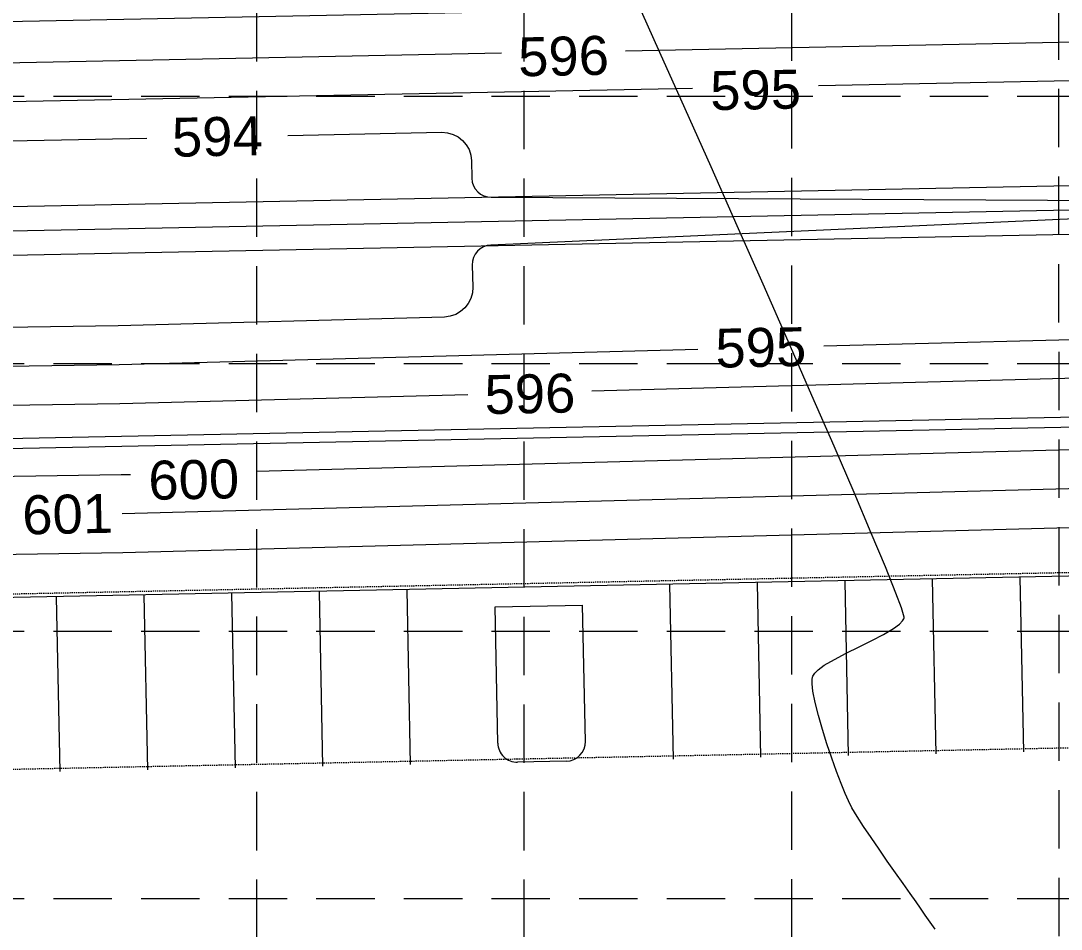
# Model space of a CAD drawing. Extents: x 2140663 to 2528301, y 336313 to 7007653.
# Drawn here: x 2527918.6 to 2528025.5, y 7007346.8 to 7007440.1 of the extents above; entities that cross this region are included whole.
import ezdxf

# ---------------------------------------------------------------- set-up
doc = ezdxf.new("R2010")
doc.units = 0
doc.header["$MEASUREMENT"] = 0
doc.linetypes.add('HIDDEN', pattern=[0.375, 0.25, -0.125])
doc.linetypes.add('xdrc002pt$0$HIDDEN2', pattern=[0.1875, 0.125, -0.0625])
for name, color, linetype in [('1 EXISTING CONTOURS', 43, 'Continuous'), ('GRID', 254, 'HIDDEN'), ('xdrc002ar$0$xdrc002ar$0$C-PKNG-FACE-N', 1, 'Continuous'), ('xdrc002ar$0$xdrc002ar$0$C-PKNG-STRP-N', 6, 'Continuous'), ('xdrc002GR$0$C-DETN-PONDSRF-FLT', 7, 'Continuous'), ('xdrc002GR$0$c-pond-cont-n', 5, 'Continuous'), ('xdrc002pt$0$V-ESMT-ACCS-N', 2, 'xdrc002pt$0$HIDDEN2'), ('xdrc002pt$0$V-ESMT-STRM-N', 2, 'xdrc002pt$0$HIDDEN2')]:
    doc.layers.add(name, color=color, linetype=linetype)
doc.styles.get("Standard").update_dxf_attribs({"font": 'ARIAL.TTF'})

msp = doc.modelspace()

# ---------------------------------------------------------------- linework, layer by layer
at = {"layer": '1 EXISTING CONTOURS', "color": 43, "lineweight": 0, "elevation": 601}
for points in [[(2527984.243647913, 7007436.870908816), (2527981.774792871, 7007442.391957488)], [(2527997.404557007, 7007407.225574975), (2527994.828018382, 7007413.068540986)], [(2528005.951746154, 7007387.507230119), (2528004.177510297, 7007391.673920762)], [(2528008.478945129, 7007381.344243056), (2528007.402010535, 7007384.028192936)], [(2528009.276704604, 7007378.693182326), (2528009.3153917, 7007378.791340603)], [(2528008.213624726, 7007377.710488195), (2528008.830235301, 7007378.167289807)], [(2528008.830235301, 7007378.167289807), (2528009.146513375, 7007378.489543856)], [(2528003.380714335, 7007375.178617603), (2528004.687377245, 7007375.826430136)], [(2528001.123086072, 7007373.928724783), (2528002.161919044, 7007374.541859041)], [(2528002.161919044, 7007374.541859041), (2528003.380714335, 7007375.178617603)], [(2527999.877734496, 7007372.036157991), (2527999.883918982, 7007372.488205113)], [(2527999.953685869, 7007372.823610519), (2528000.000658036, 7007372.924740874)], [(2528000.000658036, 7007372.924740874), (2528000.146404907, 7007373.133959571)], [(2528000.180779134, 7007370.117396601), (2527999.958042024, 7007371.275704639)], [(2528000.513582568, 7007368.78756187), (2528000.180779134, 7007370.117396601)], [(2528000.92872255, 7007367.349732975), (2528000.513582568, 7007368.78756187)], [(2528001.398469306, 7007365.867442449), (2528000.92872255, 7007367.349732975)], [(2528002.390864043, 7007363.023606613), (2528001.895093062, 7007364.404222817)], [(2528002.858052475, 7007361.789126365), (2528002.390864043, 7007363.023606613)], [(2528003.268928583, 7007360.764314601), (2528002.858052475, 7007361.789126365)], [(2528005.1644021, 7007357.382280853), (2528004.499746195, 7007358.419161108)], [(2528008.432379136, 7007352.634241916), (2528007.593273918, 7007353.825597226)], [(2528010.553094257, 7007349.642918454), (2528009.946935333, 7007350.500036474)]]:
    msp.add_lwpolyline(points, dxfattribs=at)
at = {"layer": '1 EXISTING CONTOURS', "color": 43, "lineweight": 0, "extrusion": (0.9131561177291871, 0.4076099908659732, 0), "elevation": 5164745.556555109}
msp.add_lwpolyline([(5368445.861883086, 601.0000000000003), (5368452.213808808, 601.0000000000003)], dxfattribs=at)
at = {"layer": '1 EXISTING CONTOURS', "color": 43, "lineweight": 0, "extrusion": (0.9134860239145841, 0.4068701071751575, 0), "elevation": 5160394.871084183}
msp.add_lwpolyline([(5372621.535243755, 601.0000000000007), (5372628.072965177, 601.0000000000007)], dxfattribs=at)
at = {"layer": '1 EXISTING CONTOURS', "color": 43, "lineweight": 0, "extrusion": (0.9138873310962768, 0.4059679126011366, 0), "elevation": 5155087.310521151}
msp.add_lwpolyline([(5377707.798363816, 601), (5377714.403664503, 601)], dxfattribs=at)
at = {"layer": '1 EXISTING CONTOURS', "color": 43, "lineweight": 0, "extrusion": (0.9143789693574005, 0.4048593587863545, 0), "elevation": 5148562.067064912}
msp.add_lwpolyline([(5383948.774387343, 601), (5383955.329054976, 601)], dxfattribs=at)
at = {"layer": '1 EXISTING CONTOURS', "color": 43, "lineweight": 0, "extrusion": (0.9157629976876956, 0.4017189715037686, 0), "elevation": 5130054.904909896}
msp.add_lwpolyline([(5401573.630796238, 601), (5401579.729588122, 601)], dxfattribs=at)
at = {"layer": '1 EXISTING CONTOURS', "color": 43, "lineweight": 0, "extrusion": (0.9167698218065637, 0.3994159408746245, 0), "elevation": 5116461.895527113}
msp.add_lwpolyline([(5414445.219300907, 601.0000000000007), (5414450.912874034, 601.0000000000007)], dxfattribs=at)
at = {"layer": '1 EXISTING CONTOURS', "color": 43, "lineweight": 0, "extrusion": (0.9181294358420687, 0.3962806316744799, 0), "elevation": 5097928.648235733}
msp.add_lwpolyline([(5431893.471961775, 601.0000000000007), (5431898.642158994, 601.0000000000007)], dxfattribs=at)
at = {"layer": '1 EXISTING CONTOURS', "color": 43, "lineweight": 0, "extrusion": (0.9230142208941745, 0.3847658353169112, 0), "elevation": 5029588.751575499}
msp.add_lwpolyline([(5495224.229566865, 601.0000000000003), (5495227.998779847, 601.0000000000003)], dxfattribs=at)
at = {"layer": '1 EXISTING CONTOURS', "color": 43, "lineweight": 0, "extrusion": (0.9371176169011936, 0.3490137133314791, 0), "elevation": 4814713.464979071}
msp.add_lwpolyline([(5684429.276142612, 601), (5684430.879464831, 601)], dxfattribs=at)
at = {"layer": '1 EXISTING CONTOURS', "color": 43, "lineweight": 0, "extrusion": (0.9531023193646879, 0.3026482592410742, 0), "elevation": 4530222.588938646}
msp.add_lwpolyline([(5913651.695081475, 601), (5913652.444977471, 601)], dxfattribs=at)
at = {"layer": '1 EXISTING CONTOURS', "color": 43, "lineweight": 0, "extrusion": (0.9804839674858037, 0.1965990577375626, 0), "elevation": 3856316.688040773}
msp.add_lwpolyline([(6373618.375933469, 601), (6373618.648586391, 601)], dxfattribs=at)
at = {"layer": '1 EXISTING CONTOURS', "color": 43, "lineweight": 0, "extrusion": (0.9985432497511111, -0.05395719022049057, 0), "elevation": 2146228.166800913}
msp.add_lwpolyline([(7133575.070052021, 601), (7133575.138493245, 601)], dxfattribs=at)
at = {"layer": '1 EXISTING CONTOURS', "color": 43, "lineweight": 0, "extrusion": (0.5113467134500792, -0.8593745043017059, 0), "elevation": -4729273.054793809}
msp.add_lwpolyline([(5755704.183385265, 601.0000000000007), (5755705.367615869, 601.0000000000007)], dxfattribs=at)
at = {"layer": '1 EXISTING CONTOURS', "color": 43, "lineweight": 0, "extrusion": (0.8425293918552228, -0.5386503725609669, 0), "elevation": -1644605.025252149}
msp.add_lwpolyline([(7265635.405901716, 601), (7265635.647600667, 601)], dxfattribs=at)
at = {"layer": '1 EXISTING CONTOURS', "color": 43, "lineweight": 0, "extrusion": (0.4642578888170933, -0.8857000692509263, 0), "elevation": -5032787.103413413}
msp.add_lwpolyline([(5492284.887618685, 601.0000000000007), (5492286.249382222, 601.0000000000007)], dxfattribs=at)
at = {"layer": '1 EXISTING CONTOURS', "color": 43, "lineweight": 0, "extrusion": (0.4445035172126621, -0.8957771057498471, 0), "elevation": -5153339.861631752}
msp.add_lwpolyline([(5379331.923460016, 601.0000000000007), (5379333.377433138, 601.0000000000007)], dxfattribs=at)
at = {"layer": '1 EXISTING CONTOURS', "color": 43, "lineweight": 0, "extrusion": (0.699258393359164, -0.7148690085020897, 0), "elevation": -3241628.563691033}
msp.add_lwpolyline([(6707153.437474353, 601), (6707153.908994712, 601)], dxfattribs=at)
at = {"layer": '1 EXISTING CONTOURS', "color": 43, "lineweight": 0, "extrusion": (0.5880747061802596, -0.8088066146805437, 0), "elevation": -4180956.867410386}
msp.add_lwpolyline([(6165522.603699915, 601.0000000000007), (6165523.394501898, 601.0000000000007)], dxfattribs=at)
at = {"layer": '1 EXISTING CONTOURS', "color": 43, "lineweight": 0, "extrusion": (0.9867232910942301, -0.1624104270426359, 0), "elevation": 1356366.007090159}
msp.add_lwpolyline([(7324911.184195929, 601), (7324911.42480127, 601)], dxfattribs=at)
at = {"layer": '1 EXISTING CONTOURS', "color": 43, "lineweight": 0, "extrusion": (0.9542946329508102, -0.2988674514250062, 0), "elevation": 318181.1309249958}
msp.add_lwpolyline([(7442635.077329611, 601), (7442635.180017512, 601)], dxfattribs=at)
at = {"layer": '1 EXISTING CONTOURS', "color": 43, "lineweight": 0, "extrusion": (0.9944700241700559, 0.1050208123526396, 0), "elevation": 3249940.003207006}
msp.add_lwpolyline([(6703128.072697536, 601), (6703128.83737956, 601)], dxfattribs=at)
at = {"layer": '1 EXISTING CONTOURS', "color": 43, "lineweight": 0, "extrusion": (0.946944386142967, 0.3213974635125785, 0), "elevation": 4646026.3481427}
msp.add_lwpolyline([(5823090.987398951, 601), (5823092.532600182, 601)], dxfattribs=at)
at = {"layer": '1 EXISTING CONTOURS', "color": 43, "lineweight": 0, "extrusion": (0.9170492067124021, 0.3987740619300033, 0), "elevation": 5112657.107731982}
msp.add_lwpolyline([(5417991.678342374, 601), (5417992.497939339, 601)], dxfattribs=at)
at = {"layer": '1 EXISTING CONTOURS', "color": 43, "lineweight": 0, "extrusion": (0.8849979353094958, 0.4655949468131388, 0), "elevation": 5499869.375120245}
msp.add_lwpolyline([(5024472.649774136, 601), (5024473.443500725, 601)], dxfattribs=at)
at = {"layer": '1 EXISTING CONTOURS', "color": 43, "lineweight": 0, "extrusion": (0.8575902686607539, 0.5143334823812036, 0), "elevation": 5772111.116133312}
msp.add_lwpolyline([(4709205.031460758, 601), (4709206.070530795, 601)], dxfattribs=at)
at = {"layer": '1 EXISTING CONTOURS', "color": 43, "lineweight": 0, "extrusion": (0.8319249997170989, 0.5548880921822931, 0), "elevation": 5991409.864773368}
msp.add_lwpolyline([(4426834.455496398, 601), (4426835.825569544, 601)], dxfattribs=at)
at = {"layer": '1 EXISTING CONTOURS', "color": 43, "lineweight": 0, "extrusion": (0.8252358762831441, 0.5647882333186408, 0), "elevation": 6043873.536894938}
msp.add_lwpolyline([(4354932.315249475, 601.0000000000007), (4354933.769197286, 601.0000000000007)], dxfattribs=at)
at = {"layer": '1 EXISTING CONTOURS', "color": 43, "lineweight": 0, "extrusion": (0.8206432404020235, 0.5714408735665193, 0), "elevation": 6078880.7345942}
msp.add_lwpolyline([(4305930.682598381, 601), (4305932.165624833, 601)], dxfattribs=at)
at = {"layer": '1 EXISTING CONTOURS', "color": 43, "lineweight": 0, "extrusion": (0.8157572739519527, 0.5783943896637299, 0), "elevation": 6115254.717366036}
msp.add_lwpolyline([(4254111.61181776, 601), (4254112.988218526, 601)], dxfattribs=at)
at = {"layer": '1 EXISTING CONTOURS', "color": 43, "lineweight": 0, "extrusion": (0.8152451475973871, 0.5791160067887215, 0), "elevation": 6119016.682067033}
msp.add_lwpolyline([(4248697.467077503, 601), (4248698.707681642, 601)], dxfattribs=at)
at = {"layer": '1 EXISTING CONTOURS', "color": 43, "lineweight": 0, "extrusion": (0.8208433214696329, 0.5711534308736148, 0), "elevation": 6077372.36899605}
msp.add_lwpolyline([(4308053.450888922, 601.0000000000007), (4308054.254907741, 601.0000000000007)], dxfattribs=at)
at = {"layer": '1 EXISTING CONTOURS', "color": 43, "lineweight": 0, "extrusion": (0.8212255642079718, 0.570603691445559, 0), "elevation": 6074486.466825876}
msp.add_lwpolyline([(4312120.861606456, 601.0000000000007), (4312121.706480686, 601.0000000000007)], dxfattribs=at)
at = {"layer": '1 EXISTING CONTOURS', "color": 43, "lineweight": 0, "extrusion": (0.8197285796566308, 0.5727521765075387, 0), "elevation": 6085757.255796393}
msp.add_lwpolyline([(4296197.79942742, 601), (4296199.574539554, 601)], dxfattribs=at)
at = {"layer": 'GRID', "color": 253, "linetype": 'HIDDEN', "lineweight": 0, "ltscale": 24}
for p, q in [((2527942.84165107, 7006031.925591088), (2527942.84165107, 7007624.562990395)), ((2527970.299123141, 7006031.921274197), (2527970.299123141, 7007624.562990395)), ((2527997.886483418, 7006031.983717573), (2527997.756595209, 7007624.562990395)), ((2528025.314863435, 7006032.117452909), (2528025.21406728, 7007624.562990395)), ((2527228.947377252, 7007432.360685904), (2528272.331315909, 7007432.360685904)), ((2527228.947377252, 7007404.903213835), (2528272.331315909, 7007404.903213835)), ((2527228.947377252, 7007377.445741766), (2528272.331315909, 7007377.445741766)), ((2527228.947377252, 7007349.988269694), (2528272.331315909, 7007349.988269694))]:
    msp.add_line(p, q, dxfattribs=at)
at = {"layer": 'xdrc002ar$0$xdrc002ar$0$C-PKNG-FACE-N', "color": 7, "lineweight": 0}
for p, q in [((2527840.327192078, 7007379.354809315), (2528080.23580251, 7007384.225641433)), ((2527967.299727506, 7007379.932304189), (2527976.297869551, 7007380.114992251)), ((2527967.583908936, 7007365.935194339), (2527967.299727506, 7007379.932304189)), ((2527976.582050982, 7007366.117882404), (2527976.297869551, 7007380.114992251)), ((2527974.623061209, 7007364.077697934), (2527969.624093405, 7007363.976204565))]:
    msp.add_line(p, q, dxfattribs=at)
for centre, start, end in [((2527969.583465002, 7007365.975774458), 181.1631084898884, 271.1631088099875), ((2527974.582432805, 7007366.077267827), 271.1631088099875, 1.163108489888423)]:
    msp.add_arc(centre, 1.9999992, start, end, dxfattribs=at)
at = {"layer": 'xdrc002ar$0$xdrc002ar$0$C-PKNG-STRP-N', "color": 7, "lineweight": 0}
for p, q in [((2527985.620790375, 7007364.300983344), (2527985.257050322, 7007382.216684076)), ((2527994.618932421, 7007364.483671407), (2527994.255192368, 7007382.399372137)), ((2528003.617074466, 7007364.666359469), (2528003.253334413, 7007382.582060201)), ((2528012.615216512, 7007364.849047533), (2528012.251476459, 7007382.764748262)), ((2528021.613358558, 7007365.031735597), (2528021.249618506, 7007382.947436326)), ((2527922.633796057, 7007363.022166905), (2527922.270056004, 7007380.937867634)), ((2527931.631938102, 7007363.204854968), (2527931.268198049, 7007381.120555696)), ((2527940.630080149, 7007363.387543029), (2527940.266340095, 7007381.30324376)), ((2527949.628222194, 7007363.570231093), (2527949.264482141, 7007381.485931821)), ((2527958.626364239, 7007363.752919157), (2527958.262624186, 7007381.668619885))]:
    msp.add_line(p, q, dxfattribs=at)
at = {"layer": 'xdrc002GR$0$C-DETN-PONDSRF-FLT', "lineweight": 0}
for points in [[(2527431.052148456, 7007430.464680514, 599.5), (2528069.73923881, 7007443.094864517, 599.5)], [(2527880.904466356, 7007439.360613493, 593), (2527881.092821113, 7007429.835831252, 593.0476332221929), (2527881.298429745, 7007427.848754404, 593.0576332221929), (2527881.830837671, 7007425.923321697, 593.0676332221929), (2527882.675289983, 7007424.11289368, 593.0776332221928), (2527883.808383922, 7007422.467643718, 593.0876332221928), (2527885.198717446, 7007421.033167507, 593.0976332221928), (2527886.807759496, 7007419.849219455, 593.1076332221928), (2527888.590917827, 7007418.94861095, 593.1176332221928), (2527890.498774813, 7007418.35630104, 593.1276332221928), (2527892.47845699, 7007418.088704728, 593.1376332221928), (2527893.327731817, 7007418.075433294, 593.1418810018148), (2528036.736912579, 7007420.911382833, 593.8590670958032), (2528038.73056464, 7007420.784494029, 593.8690670958032), (2528040.675540765, 7007420.328624329, 593.8790670958032), (2528042.517938785, 7007419.556407491, 593.8890670958032), (2528044.206699336, 7007418.489244376, 593.8990670958032), (2528045.695020889, 7007417.156709851, 593.9090670958032), (2528046.941656791, 7007415.595733156, 593.9190670958033), (2528047.912058351, 7007413.84957448, 593.9290670958032), (2528048.57933231, 7007411.966626055, 593.9390670958032), (2528048.924986146, 7007409.99907104, 593.9490670958032), (2528048.971823283, 7007409.150984877, 593.9533148754119), (2528049.155494827, 7007399.863024976, 593.9997637543953)], [(2527883.403977675, 7007439.410041904, 593.5), (2527883.590271722, 7007429.989466281, 593.5476332221929), (2527883.76366081, 7007428.313770864, 593.5576332221929), (2527884.184764167, 7007426.790866831, 593.5676332221929), (2527884.852676282, 7007425.358924746, 593.5776332221928), (2527885.748886948, 7007424.057628786, 593.5876332221928), (2527886.848558997, 7007422.923042468, 593.5976332221928), (2527888.121216629, 7007421.986609189, 593.6076332221928), (2527889.531589997, 7007421.274280827, 593.6176332221928), (2527891.040592668, 7007420.805798524, 593.6276332221928), (2527892.666090008, 7007420.586077854, 593.6376332221928), (2527893.322547082, 7007420.575819542, 593.6418810018148), (2528036.791690785, 7007423.412954861, 594.3590670958032), (2528039.097754635, 7007423.266182168, 594.3690670958032), (2528041.449345158, 7007422.715008889, 594.3790670958032), (2528043.676912721, 7007421.781353316, 594.3890670958032), (2528045.718723545, 7007420.49109035, 594.3990670958032), (2528047.518191835, 7007418.879977738, 594.4090670958032), (2528049.025447957, 7007416.992665111, 594.4190670958033), (2528050.198720515, 7007414.881456576, 594.4290670958032), (2528051.005493974, 7007412.604861191, 594.4390670958032), (2528051.412988721, 7007410.285291009, 594.4490670958032), (2528051.470459673, 7007409.244656965, 594.4533148754119), (2528051.655006146, 7007399.912453387, 594.4997637543953)], [(2527893.332916553, 7007415.575047047, 593.6418810018148), (2528036.682134373, 7007418.409810804, 594.3590670958032), (2528038.363374645, 7007418.30280589, 594.3690670958032), (2528039.901736371, 7007417.942239768, 594.3790670958032), (2528041.358964849, 7007417.331461665, 594.3890670958032), (2528042.694675127, 7007416.487398403, 594.3990670958032), (2528043.871849943, 7007415.433441963, 594.4090670958032), (2528044.857865625, 7007414.198801202, 594.4190670958033), (2528045.625396187, 7007412.817692384, 594.4290670958032), (2528046.153170646, 7007411.328390918, 594.4390670958032), (2528046.436983572, 7007409.712851072, 594.4490670958032), (2528046.473186894, 7007409.057312788, 594.4533148754119), (2528046.655983508, 7007399.813596565, 594.4997637543953)], [(2528077.849741885, 7007400.443573497, 599.5), (2527439.918972677, 7007387.53681334, 599.5)], [(2527439.939271359, 7007386.537019379, 599.5), (2528077.876160851, 7007399.443922539, 599.5)]]:
    msp.add_polyline3d(points, dxfattribs=at)
at = {"layer": 'xdrc002GR$0$c-pond-cont-n', "lineweight": 0}
for points, elevation in [([(2527913.700371004, 7007385.27968393), (2527929.078175075, 7007385.507969367), (2528078.140350512, 7007389.447412957, 0.3983624443039721), (2528097.604132426, 7007408.880531113), (2528098.064377734, 7007425.314326139, 0.4282757024842653), (2528069.521753803, 7007454.09271432), (2528022.194472335, 7007453.156806443)], 602), ([(2527929.021047104, 7007389.507856234), (2528078.034674648, 7007393.44601679, 0.3983624443220282), (2528093.605700179, 7007408.992511314), (2528094.065945487, 7007425.426306341, 0.4282757024809076), (2528069.60083926, 7007450.09349621), (2528027.313415656, 7007449.257252682, -0.2697435154898671), (2528022.917499134, 7007451.69985635), (2528022.199417081, 7007452.906873466)], 601), ([(2527942.815539244, 7007393.873816357), (2528077.928998783, 7007397.444620623, 0.3983624443192894), (2528089.607267932, 7007409.104491516), (2528090.06751324, 7007425.538286543, 0.4282757024832363), (2528069.679924718, 7007446.0942781), (2527886.202638342, 7007442.465972593)], 600), ([(2527967.950204018, 7007436.781122245), (2527897.98615808, 7007435.397567143, -0.4142135623912387), (2527895.947006296, 7007437.357633469), (2527895.91141784, 7007439.157281618, 0.414213562626211), (2527895.809460251, 7007439.255284934), (2527865.51538736, 7007438.656212674, 0.414213562680143), (2527865.417384044, 7007438.554255085), (2527865.452972501, 7007436.754606935, -0.4142135623912387), (2527863.492906175, 7007434.715455151), (2527601.453123767, 7007429.533558177)], 596), ([(2527987.581828185, 7007433.168560085), (2527898.065244103, 7007431.398349043, -0.4142135623912387), (2527891.947788751, 7007437.278548021), (2527891.914177431, 7007438.978215717, 0.414213562626211), (2527891.812219842, 7007439.076219033), (2527869.516582042, 7007438.635317667, 0.414213562680143), (2527869.418578726, 7007438.533360078), (2527869.452190045, 7007436.833692382, -0.4142135623912387), (2527863.571991067, 7007430.71623703), (2527638.121044593, 7007426.257892703)], 595), ([(2527825.683186564, 7007425.966195162), (2527863.651075962, 7007426.717018909, 0.4142135623778722), (2527873.451407591, 7007436.912777829), (2527873.419773408, 7007438.512465072, -0.414213562680143), (2527873.517776724, 7007438.614422661), (2527887.814979433, 7007438.897153134, -0.414213562626211), (2527887.916937022, 7007438.799149817), (2527887.948571206, 7007437.199462574, 0.4142135623773328), (2527898.144330125, 7007427.399130944), (2527931.542449025, 7007428.059586429)], 594), ([(2527980.709614178, 7007437.033442516), (2528069.824255677, 7007438.79570505, -0.4282757024707053), (2528082.770374388, 7007425.742650411), (2528082.31012908, 7007409.308855386, -0.3983624444111634), (2528077.73614033, 7007404.742072617), (2528062.041843906, 7007404.32730076, 0.4142135623874752), (2528060.095379922, 7007402.275160911), (2528060.140021708, 7007400.585987892, -0.4160284915605046), (2528060.042079421, 7007400.483366456), (2528038.24653639, 7007400.04239409, -0.4124009593236271), (2528038.144548485, 7007400.139731731), (2528038.103473187, 7007401.693954616, 0.4142135623874752), (2528036.051333338, 7007403.6404186), (2527977.259479683, 7007402.086656274)], 596), ([(2528001.073771135, 7007406.717421565), (2528035.945582638, 7007407.639020453, -0.4142135623432292), (2528042.102002183, 7007401.799628501), (2528042.141089937, 7007400.320611128, 0.4124009593236271), (2528042.243077842, 7007400.223273486), (2528056.040254075, 7007400.502421083, 0.4160284915605046), (2528056.138196362, 7007400.605042519), (2528056.107622509, 7007401.761907686, -0.2229573100902464), (2528057.129005501, 7007404.097093962), (2528060.554333533, 7007407.099770208, 0.2212129729675107), (2528061.916791799, 7007410.186761504), (2528061.611383336, 7007425.63075197, 0.4142135623757877), (2528052.435200308, 7007434.451050437), (2528000.531677303, 7007433.42464633)], 595), ([(2527946.015809803, 7007428.345800468), (2527961.829881549, 7007428.658527375, -0.4142135623492867), (2527964.888609225, 7007425.718427886), (2527964.923724157, 7007423.942725077, 0.4069070147097955), (2527966.912857771, 7007421.98229524), (2528036.752352683, 7007421.616490505, -0.418200433624266), (2528049.205121636, 7007409.159731065), (2528049.144363084, 7007400.425938404), (2528048.738524931, 7007409.142238689, 0.41625673765131), (2528036.721472474, 7007420.20627516), (2527966.874482123, 7007417.078403894, 0.4088550155031803), (2527964.964654059, 7007415.027568356), (2527965.024392935, 7007412.767145871)], 594), ([(2527965.024392935, 7007412.767145871, -0.4142135623754972), (2527962.104696959, 7007409.688936098), (2527928.597451346, 7007408.803400225), (2527886.831435104, 7007408.183378473)], 594)]:
    msp.add_lwpolyline(points, format="xyb", dxfattribs=dict(at, elevation=elevation))
for points, elevation in [([(2527637.916783539, 7007399.858446671), (2527753.224918704, 7007402.199532166), (2527928.679979024, 7007404.804184627), (2527988.125624859, 7007406.375225487)], 595), ([(2527602.151600836, 7007395.131486669), (2527753.295203572, 7007398.200134823), (2527928.762506703, 7007400.804969029), (2527964.501747323, 7007401.749492493)], 596), ([(2527887.160826358, 7007392.886582512), (2527928.913119717, 7007393.506400564), (2527929.867392967, 7007393.531620279)], 600)]:
    msp.add_lwpolyline(points, dxfattribs=dict(at, elevation=elevation))
at = {"layer": 'xdrc002pt$0$V-ESMT-ACCS-N', "color": 7, "lineweight": 0}
for p, q in [((2528089.597774853, 7007366.720147577), (2527969.614372401, 7007364.284140757)), ((2528089.597774853, 7007366.720147577), (2527969.614372401, 7007364.284140757)), ((2527969.6143724, 7007364.284140757), (2527870.634770518, 7007362.274571265)), ((2527969.6143724, 7007364.284140757), (2527870.634770518, 7007362.274571265)), ((2527969.614372401, 7007364.284140757), (2527969.6143724, 7007364.284140757)), ((2527969.614372401, 7007364.284140757), (2527969.6143724, 7007364.284140757))]:
    msp.add_line(p, q, dxfattribs=at)
at = {"layer": 'xdrc002pt$0$V-ESMT-STRM-N', "color": 7, "lineweight": 0}
msp.add_line((2528103.229515356, 7007385.000620446), (2527399.477327568, 7007370.712434803), dxfattribs=at)

# ---------------------------------------------------------------- texts
at = {"layer": 'xdrc002GR$0$c-pond-cont-n', "lineweight": 0, "char_height": 4, "attachment_point": 5}
for s, insert, rotation in [('{596}', (2527974.338730411, 7007436.461203487, 596), 1.1328895485884503), ('{595}', (2527994.062827076, 7007432.989434494, 595), 1.1328895486412014), ('{594}', (2527938.779129414, 7007428.202693448, 594), 1.1328895610237617), ('{595}', (2527994.599697997, 7007406.546323526, 595), 1.1328895486412014), ('{596}', (2527970.88332212, 7007401.781104205, 596), 1.1328895485884503), ('{600}', (2527936.355869773, 7007392.974349136, 600), 1.1328895486412014), ('{601}', (2527923.402556115, 7007389.424154822, 601), 1.1328895485884503)]:
    msp.add_mtext(s, dxfattribs=dict(at, insert=insert, rotation=rotation))

doc.saveas('drawing.dxf')
